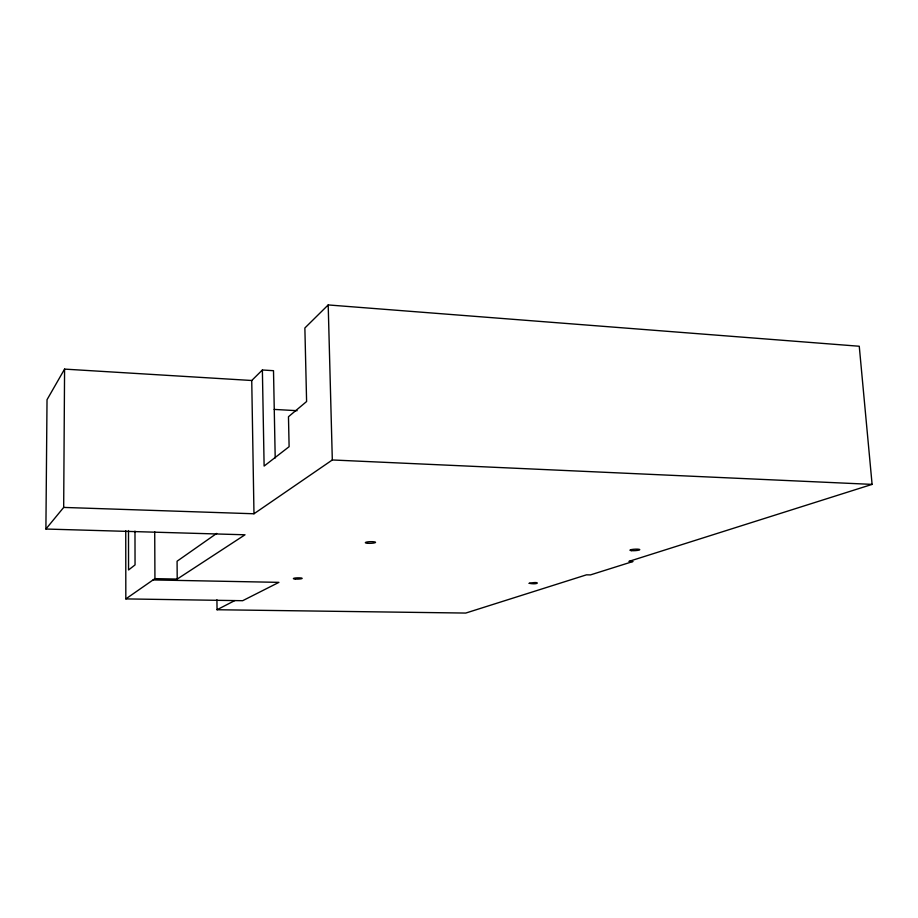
<?xml version="1.0" encoding="UTF-8"?>
<svg xmlns="http://www.w3.org/2000/svg" width="918" height="918" viewBox="0 0 918 918"><rect width="100%" height="100%" fill="white"/><g stroke="black" fill="none" stroke-linecap="round" stroke-linejoin="round"><path stroke-width="1.38" d="M125.743 530.719L125.823 598.903L154.935 578.638L177.208 579.074L245.014 534.792L45.9 529.032L63.675 507.424L64.581 369.105L251.739 380.5L262.376 369.988L273.507 370.7L275.205 457.979M45.9 529.032L47.025 399.709L64.581 369.105M216.923 599.81L217.05 609.736L465.747 613.063L586.499 574.829L590.435 574.909L633.018 561.495L628.91 561.391L872.1 484.383L859.259 346.247L328.196 304.937L304.868 327.99L306.601 401.522L288.47 416.726L289.113 446.687L264.12 466.069L262.376 369.988M216.705 533.415L177.082 561.208L177.208 579.074M63.675 507.424L253.976 513.77L332.316 459.964L872.1 484.383M217.05 609.736L234.801 600.579M125.823 598.903L242.673 600.705L278.911 582.356L153.077 579.935M274.195 409.417L297.111 410.69M328.196 304.937L332.316 459.964M251.739 380.5L253.976 513.77M154.717 531.774L154.935 578.638M134.98 531.12L135.049 564.914L128.554 569.975L128.497 530.547M529.204 583.309C538.774 585.179 541.127 580.876 529.204 583.309M295.355 579.063A4.464 0.643 -1.3 0 0 302.183 578.397A4.464 0.643 -1.3 0 0 295.619 577.961A4.464 0.643 -1.3 0 0 295.355 579.063M631.458 550.639A4.911 0.734 -3.2 0 0 639.628 549.848A4.911 0.734 -3.2 0 0 633.5 549.285A4.911 0.734 -3.2 0 0 631.458 550.639M367.533 543.272A5.129 0.838 -1.7 0 0 375.542 542.412A5.129 0.838 -1.7 0 0 368.244 541.804A5.129 0.838 -1.7 0 0 367.533 543.272"/></g></svg>
